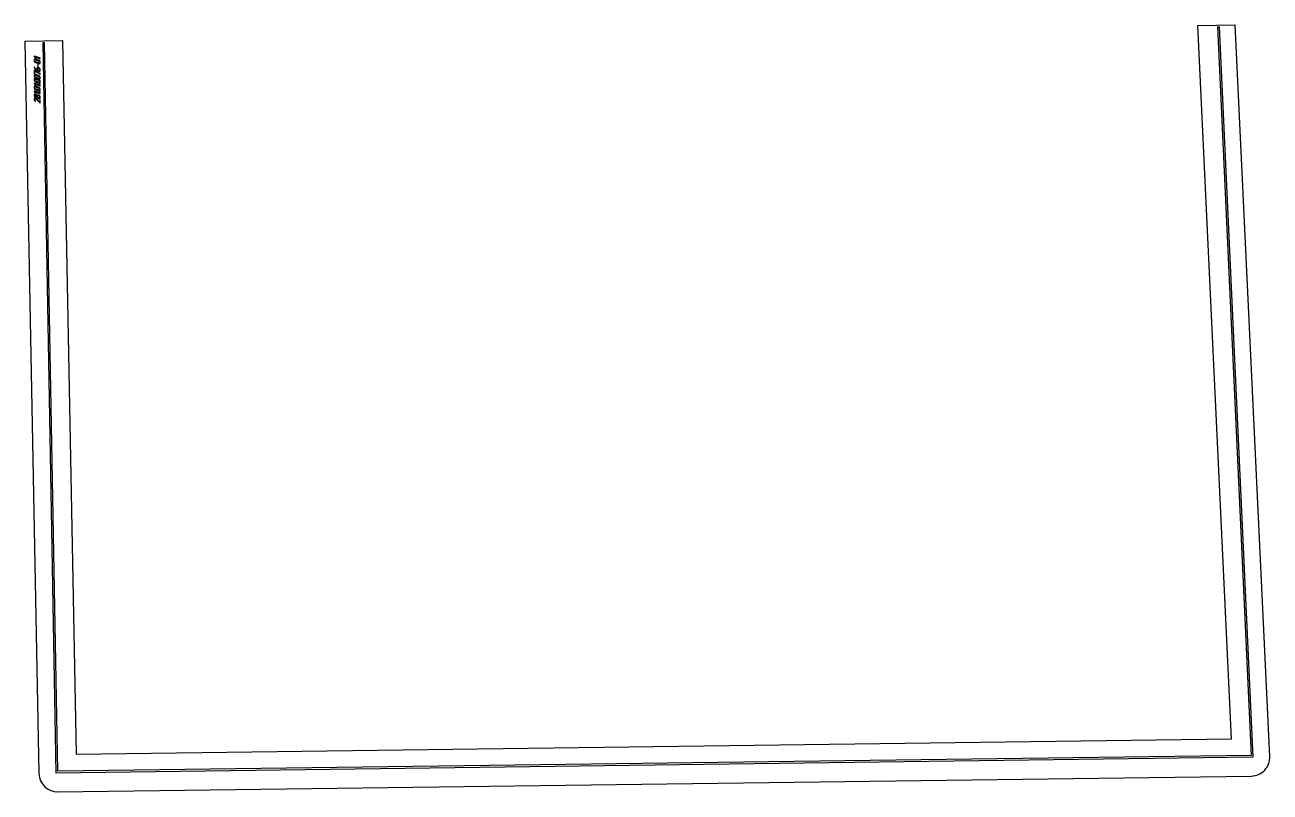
# Model space of a CAD drawing. Header units: millimetres. Extents: x -8 to 1982, y 1225 to 2450.
import ezdxf

# ---------------------------------------------------------------- set-up
doc = ezdxf.new("R2010")
doc.units = ezdxf.units.MM
doc.linetypes.add('K5LT_BASIC', pattern=[0])
doc.layers.add('Engraving', color=7, linetype='Continuous')

msp = doc.modelspace()

# ---------------------------------------------------------------- linework, layer by layer
at = {"color": 143, "linetype": 'K5LT_BASIC', "lineweight": 25, "true_color": 0x33acca}
for p, q in [((1866.1, 2449.2), (1926.1, 2450)), ((1920, 1309.8), (1866.1, 2449.2)), ((1981.4, 1281.6), (1926.1, 2450)), ((-7.6, 2424.1), (52.4, 2424.9)), ((-7.6, 2424.1), (14.9, 1254.1)), ((-7.6, 2424.1), (-7.6, 2424.1)), ((52.4, 2424.9), (74.3, 1285.1)), ((52.4, 2424.9), (52.4, 2424.9)), ((74.3, 1285.1), (1920, 1309.8)), ((45.3, 1224.7), (1951.8, 1250.2))]:
    msp.add_line(p, q, dxfattribs=at)
for centre, major_axis, start_param, end_param in [((1951.4, 1280.2), (30, 0.6), 4.707285, 6.311992), ((44.9, 1254.7), (-30, -0.6), 0.000738, 1.565693)]:
    msp.add_ellipse(centre, major_axis=major_axis, ratio=1, start_param=start_param, end_param=end_param, dxfattribs=at)
at = {"layer": 'Engraving', "color": 143, "linetype": 'K5LT_BASIC', "lineweight": 25, "true_color": 0x33acca}
for p, q in [((1897.8, 2446.8), (1900.8, 2446.9)), ((1897.8, 2446.8), (1951.4, 1283.2)), ((1954.5, 1280.3), (1900.8, 2446.9)), ((23.9, 2421.2), (20.9, 2421.1)), ((20.9, 2421.1), (41.9, 1254.7)), ((44.9, 1257.7), (23.9, 2421.2)), ((1954.5, 1280.3), (41.9, 1254.7)), ((1951.4, 1283.2), (44.9, 1257.7))]:
    msp.add_line(p, q, dxfattribs=at)
for points, knots in [([(16.7, 2396.9), (16.8, 2396.8), (16.9, 2396.7), (17, 2396.5), (17, 2396.4), (17, 2396.3), (16.9, 2396.2), (16.9, 2396.1), (16.7, 2396.1), (12.5, 2397.6), (8.3, 2399), (9.1, 2398), (9.8, 2396.9), (9.9, 2396.8), (9.9, 2396.7), (9.9, 2396.5), (9.8, 2396.5), (9.7, 2396.4), (9.6, 2396.4), (9.5, 2396.5), (9.3, 2396.6), (8.3, 2398), (7.2, 2399.5), (7.1, 2399.6), (7.1, 2399.7), (7.1, 2399.9), (7.2, 2400), (7.3, 2400), (7.4, 2400), (12.1, 2398.4), (16.7, 2396.9)], [0, 0, 0, 0.181151, 0.181151, 0.343934, 0.343934, 0.472146, 0.472146, 0.625059, 0.625059, 5.39951, 5.39951, 6.773407, 6.773407, 6.936544, 6.936544, 7.074093, 7.074093, 7.217588, 7.217588, 7.383484, 7.383484, 9.302301, 9.302301, 9.462957, 9.462957, 9.596849, 9.596849, 9.739807, 9.739807, 15, 15, 15]), ([(14.9, 2393.2), (15.8, 2392.9), (16.4, 2392.1), (17, 2391.3), (17, 2390.4), (17, 2390), (17, 2389.7), (17, 2388.9), (16.4, 2388.4), (15.8, 2388), (14.9, 2388.3), (12.1, 2389.2), (9.2, 2390.2), (8.4, 2390.5), (7.7, 2391.3), (7.1, 2392.2), (7.1, 2393), (7.1, 2393.4), (7.1, 2393.8), (7.1, 2394.6), (7.7, 2395.1), (8.3, 2395.5), (9.2, 2395.2), (12.1, 2394.2), (14.9, 2393.2)], [0, 0, 0, 0.846521, 0.846521, 1.674424, 1.674424, 1.989042, 1.989042, 2.637777, 2.637777, 3.338641, 3.338641, 5.996422, 5.996422, 6.83575, 6.83575, 7.667338, 7.667338, 7.981955, 7.981955, 8.645972, 8.645972, 9.342219, 9.342219, 12, 12, 12]), ([(14.9, 2392.5), (12.1, 2393.5), (9.2, 2394.5), (8.6, 2394.7), (8.2, 2394.4), (7.8, 2394.1), (7.8, 2393.5), (7.8, 2393.2), (7.8, 2392.8), (7.8, 2392.2), (8.2, 2391.7), (8.6, 2391.1), (9.2, 2390.9), (12.1, 2389.9), (14.9, 2389), (15.5, 2388.8), (15.9, 2389.1), (16.3, 2389.3), (16.3, 2389.9), (16.3, 2390.3), (16.3, 2390.6), (16.3, 2391.2), (15.9, 2391.8), (15.5, 2392.3), (14.9, 2392.5)], [0, 0, 0, 3.194824, 3.194824, 3.749556, 3.749556, 4.284872, 4.284872, 4.662943, 4.662943, 5.32312, 5.32312, 6.003067, 6.003067, 9.197891, 9.197891, 9.751896, 9.751896, 10.278148, 10.278148, 10.656218, 10.656218, 11.310094, 11.310094, 12, 12, 12]), ([(13.8, 2387.3), (13.8, 2385.2), (13.8, 2383.1), (13.8, 2382.9), (13.7, 2382.8), (13.6, 2382.8), (13.5, 2382.8), (13.4, 2382.9), (13.3, 2383), (13.1, 2383.1), (13.1, 2383.3), (13.1, 2385.4), (13.1, 2387.6), (13.1, 2387.7), (13.2, 2387.8), (13.3, 2387.9), (13.5, 2387.8), (13.6, 2387.8), (13.7, 2387.6), (13.8, 2387.5), (13.8, 2387.3)], [0, 0, 0, 3.94619, 3.94619, 4.18756, 4.18756, 4.430856, 4.430856, 4.683549, 4.683549, 5.009861, 5.009861, 8.956051, 8.956051, 9.181245, 9.181245, 9.415662, 9.415662, 9.694987, 9.694987, 10, 10, 10]), ([(11.7, 2377.4), (10.3, 2377.9), (9, 2379.1), (7.7, 2380.4), (7.1, 2382.1), (7.1, 2382.2), (7.1, 2382.2), (7.1, 2382.4), (7.2, 2382.4), (7.3, 2382.5), (7.4, 2382.4), (7.5, 2382.4), (7.6, 2382.3), (7.7, 2382.3), (7.8, 2382.1), (7.8, 2382), (7.8, 2381.9), (7.9, 2381.9), (7.9, 2381.8), (8, 2381.6), (8, 2381.4), (8.2, 2381.1), (8.4, 2380.8), (8.8, 2380.2), (9.4, 2379.6), (9.8, 2379.2), (10.4, 2378.8), (10.9, 2378.4), (11.3, 2378.3), (11.3, 2379.3), (11.3, 2380.4), (11.3, 2381.3), (12, 2381.7), (12.6, 2382.1), (13.5, 2381.8), (14.2, 2381.6), (14.9, 2381.3), (15.8, 2381), (16.4, 2380.2), (17, 2379.4), (17, 2378.5), (17, 2378.1), (17, 2377.8), (17, 2376.9), (16.4, 2376.5), (15.8, 2376.1), (14.9, 2376.4), (13.3, 2376.9), (11.7, 2377.4)], [0, 0, 0, 2.498316, 2.498316, 5.262484, 5.262484, 5.387819, 5.387819, 5.576565, 5.576565, 5.780812, 5.780812, 5.94013, 5.94013, 6.158112, 6.158112, 6.282716, 6.282716, 6.433855, 6.433855, 6.733626, 6.733626, 7.321232, 7.321232, 8.511503, 8.511503, 9.467261, 9.467261, 10.342598, 10.342598, 11.992145, 11.992145, 13.165958, 13.165958, 14.387907, 14.387907, 15.553255, 15.553255, 17.042108, 17.042108, 18.487785, 18.487785, 19.039603, 19.039603, 20.17753, 20.17753, 21.406839, 21.406839, 24, 24, 24]), ([(7.5, 2377.5), (12.1, 2374.8), (16.7, 2372.2), (16.8, 2372.2), (17, 2372), (17, 2371.9), (17, 2371.8), (17, 2371.6), (16.9, 2371.5), (16.8, 2371.5), (16.7, 2371.5), (16.6, 2371.5), (16.6, 2371.6), (12.2, 2374.1), (7.8, 2376.6), (7.8, 2374.9), (7.8, 2373.1), (8.1, 2373), (8.5, 2372.9), (8.7, 2372.8), (8.8, 2372.7), (8.8, 2372.6), (8.8, 2372.4), (8.8, 2372.4), (8.8, 2372.2), (8.7, 2372.1), (8.5, 2372.2), (8, 2372.4), (7.4, 2372.5), (7.1, 2372.7), (7.1, 2373), (7.1, 2375.2), (7.1, 2377.3), (7.1, 2377.4), (7.2, 2377.5), (7.3, 2377.6), (7.4, 2377.5), (7.5, 2377.5), (7.5, 2377.5)], [0, 0, 0, 5.953157, 5.953157, 6.113276, 6.113276, 6.251888, 6.251888, 6.390451, 6.390451, 6.541705, 6.541705, 6.59934, 6.59934, 12.273025, 12.273025, 14.212009, 14.212009, 14.627581, 14.627581, 14.815537, 14.815537, 14.984487, 14.984487, 15.117563, 15.117563, 15.276328, 15.276328, 15.902294, 15.902294, 16.260943, 16.260943, 18.649985, 18.649985, 18.79436, 18.79436, 18.934022, 18.934022, 19, 19, 19]), ([(14.9, 2368.6), (15.8, 2368.3), (16.4, 2367.5), (17, 2366.7), (17, 2365.8), (17, 2365.4), (17, 2365.1), (17, 2364.2), (16.4, 2363.8), (15.8, 2363.4), (14.9, 2363.7), (12.1, 2364.6), (9.2, 2365.6), (8.4, 2365.9), (7.7, 2366.7), (7.1, 2367.5), (7.1, 2368.4), (7.1, 2368.8), (7.1, 2369.2), (7.1, 2370), (7.7, 2370.4), (8.3, 2370.9), (9.2, 2370.6), (12.1, 2369.6), (14.9, 2368.6)], [0, 0, 0, 0.846521, 0.846521, 1.674424, 1.674424, 1.989042, 1.989042, 2.637777, 2.637777, 3.338641, 3.338641, 5.996422, 5.996422, 6.83575, 6.83575, 7.667338, 7.667338, 7.981955, 7.981955, 8.645972, 8.645972, 9.342219, 9.342219, 12, 12, 12]), ([(14.9, 2367.9), (12.1, 2368.9), (9.2, 2369.9), (8.6, 2370.1), (8.2, 2369.8), (7.8, 2369.5), (7.8, 2368.9), (7.8, 2368.6), (7.8, 2368.2), (7.8, 2367.6), (8.2, 2367.1), (8.6, 2366.5), (9.2, 2366.3), (12.1, 2365.3), (14.9, 2364.4), (15.5, 2364.2), (15.9, 2364.5), (16.3, 2364.7), (16.3, 2365.3), (16.3, 2365.7), (16.3, 2366), (16.3, 2366.6), (15.9, 2367.2), (15.5, 2367.7), (14.9, 2367.9)], [0, 0, 0, 3.194824, 3.194824, 3.749556, 3.749556, 4.284872, 4.284872, 4.662943, 4.662943, 5.32312, 5.32312, 6.003067, 6.003067, 9.197891, 9.197891, 9.751896, 9.751896, 10.278148, 10.278148, 10.656218, 10.656218, 11.310094, 11.310094, 12, 12, 12]), ([(12.1, 2378), (13.5, 2377.5), (14.9, 2377.1), (15.5, 2376.9), (15.9, 2377.2), (16.3, 2377.4), (16.3, 2378), (16.3, 2378.4), (16.3, 2378.7), (16.3, 2379.3), (15.9, 2379.9), (15.5, 2380.4), (14.9, 2380.6), (14.2, 2380.9), (13.5, 2381.1), (12.9, 2381.3), (12.5, 2381), (12.1, 2380.8), (12.1, 2380.2), (12.1, 2379.1), (12.1, 2378)], [0, 0, 0, 2.151609, 2.151609, 2.897861, 2.897861, 3.606926, 3.606926, 4.116362, 4.116362, 5.006613, 5.006613, 5.923599, 5.923599, 6.999394, 6.999394, 7.74769, 7.74769, 8.471721, 8.471721, 10, 10, 10]), ([(14.9, 2362.3), (15.8, 2362), (16.4, 2361.2), (17, 2360.3), (17, 2359.4), (17, 2359.1), (17, 2358.7), (17, 2357.9), (16.4, 2357.4), (15.8, 2357), (14.9, 2357.3), (12.1, 2358.3), (9.2, 2359.2), (8.4, 2359.5), (7.7, 2360.4), (7.1, 2361.2), (7.1, 2362.1), (7.1, 2362.4), (7.1, 2362.8), (7.1, 2363.7), (7.7, 2364.1), (8.3, 2364.5), (9.2, 2364.2), (12.1, 2363.3), (14.9, 2362.3)], [0, 0, 0, 0.846521, 0.846521, 1.674424, 1.674424, 1.989042, 1.989042, 2.637777, 2.637777, 3.338641, 3.338641, 5.996422, 5.996422, 6.83575, 6.83575, 7.667338, 7.667338, 7.981955, 7.981955, 8.645972, 8.645972, 9.342219, 9.342219, 12, 12, 12]), ([(16.7, 2353.5), (16.8, 2353.4), (16.9, 2353.3), (17, 2353.1), (17, 2353), (17, 2352.9), (16.9, 2352.8), (16.9, 2352.7), (16.7, 2352.7), (12.5, 2354.2), (8.3, 2355.6), (9.1, 2354.6), (9.8, 2353.6), (9.9, 2353.4), (9.9, 2353.3), (9.9, 2353.1), (9.8, 2353.1), (9.7, 2353), (9.6, 2353), (9.5, 2353.1), (9.3, 2353.2), (8.3, 2354.7), (7.2, 2356.1), (7.1, 2356.2), (7.1, 2356.4), (7.1, 2356.5), (7.2, 2356.6), (7.3, 2356.7), (7.4, 2356.6), (12.1, 2355), (16.7, 2353.5)], [0, 0, 0, 0.181151, 0.181151, 0.343934, 0.343934, 0.472146, 0.472146, 0.625059, 0.625059, 5.39951, 5.39951, 6.773407, 6.773407, 6.936544, 6.936544, 7.074093, 7.074093, 7.217588, 7.217588, 7.383484, 7.383484, 9.302301, 9.302301, 9.462957, 9.462957, 9.596849, 9.596849, 9.739807, 9.739807, 15, 15, 15]), ([(14.9, 2349.9), (15.8, 2349.6), (16.4, 2348.7), (17, 2347.9), (17, 2347), (17, 2346.6), (17, 2346.3), (17, 2345.5), (16.4, 2345), (15.8, 2344.6), (14.9, 2344.9), (12.1, 2345.8), (9.2, 2346.8), (8.4, 2347.1), (7.7, 2347.9), (7.1, 2348.8), (7.1, 2349.7), (7.1, 2350), (7.1, 2350.4), (7.1, 2351.2), (7.7, 2351.7), (8.3, 2352.1), (9.2, 2351.8), (12.1, 2350.8), (14.9, 2349.9)], [0, 0, 0, 0.846521, 0.846521, 1.674424, 1.674424, 1.989042, 1.989042, 2.637777, 2.637777, 3.338641, 3.338641, 5.996422, 5.996422, 6.83575, 6.83575, 7.667338, 7.667338, 7.981955, 7.981955, 8.645972, 8.645972, 9.342219, 9.342219, 12, 12, 12]), ([(14.9, 2361.6), (12.1, 2362.5), (9.2, 2363.5), (8.6, 2363.7), (8.2, 2363.4), (7.8, 2363.2), (7.8, 2362.6), (7.8, 2362.2), (7.8, 2361.9), (7.8, 2361.3), (8.2, 2360.7), (8.6, 2360.1), (9.2, 2359.9), (12.1, 2359), (14.9, 2358), (15.5, 2357.8), (15.9, 2358.1), (16.3, 2358.4), (16.3, 2359), (16.3, 2359.3), (16.3, 2359.7), (16.3, 2360.2), (15.9, 2360.8), (15.5, 2361.4), (14.9, 2361.6)], [0, 0, 0, 3.194824, 3.194824, 3.749556, 3.749556, 4.284872, 4.284872, 4.662943, 4.662943, 5.32312, 5.32312, 6.003067, 6.003067, 9.197891, 9.197891, 9.751896, 9.751896, 10.278148, 10.278148, 10.656218, 10.656218, 11.310094, 11.310094, 12, 12, 12]), ([(14.9, 2349.1), (12.1, 2350.1), (9.2, 2351.1), (8.6, 2351.3), (8.2, 2351), (7.8, 2350.7), (7.8, 2350.1), (7.8, 2349.8), (7.8, 2349.4), (7.8, 2348.8), (8.2, 2348.3), (8.6, 2347.7), (9.2, 2347.5), (12.1, 2346.5), (14.9, 2345.6), (15.5, 2345.4), (15.9, 2345.7), (16.3, 2346), (16.3, 2346.5), (16.3, 2346.9), (16.3, 2347.2), (16.3, 2347.8), (15.9, 2348.4), (15.5, 2348.9), (14.9, 2349.1)], [0, 0, 0, 3.194824, 3.194824, 3.749556, 3.749556, 4.284872, 4.284872, 4.662943, 4.662943, 5.32312, 5.32312, 6.003067, 6.003067, 9.197891, 9.197891, 9.751896, 9.751896, 10.278148, 10.278148, 10.656218, 10.656218, 11.310094, 11.310094, 12, 12, 12]), ([(16, 2355.3), (16, 2355.5), (16.1, 2355.6), (16.3, 2355.7), (16.5, 2355.6), (16.7, 2355.6), (16.9, 2355.4), (17, 2355.2), (17, 2354.9), (17, 2354.7), (16.9, 2354.6), (16.7, 2354.5), (16.5, 2354.6), (16.4, 2354.6), (16.2, 2354.8), (16, 2355), (16, 2355.3)], [0, 0, 0, 0.855828, 0.855828, 1.74556, 1.74556, 2.805969, 2.805969, 3.96496, 3.96496, 4.876932, 4.876932, 5.801755, 5.801755, 6.76801, 6.76801, 8, 8, 8]), ([(16.7, 2341), (16.8, 2341), (16.9, 2340.8), (17, 2340.7), (17, 2340.5), (17, 2340.5), (16.9, 2340.3), (16.9, 2340.2), (16.7, 2340.3), (12.5, 2341.7), (8.3, 2343.2), (9.1, 2342.1), (9.8, 2341.1), (9.9, 2341), (9.9, 2340.8), (9.9, 2340.7), (9.8, 2340.6), (9.7, 2340.6), (9.6, 2340.6), (9.5, 2340.6), (9.3, 2340.8), (8.3, 2342.2), (7.2, 2343.6), (7.1, 2343.8), (7.1, 2343.9), (7.1, 2344.1), (7.2, 2344.1), (7.3, 2344.2), (7.4, 2344.2), (12.1, 2342.6), (16.7, 2341)], [0, 0, 0, 0.181151, 0.181151, 0.343934, 0.343934, 0.472146, 0.472146, 0.625059, 0.625059, 5.39951, 5.39951, 6.773407, 6.773407, 6.936544, 6.936544, 7.074093, 7.074093, 7.217588, 7.217588, 7.383484, 7.383484, 9.302301, 9.302301, 9.462957, 9.462957, 9.596849, 9.596849, 9.739807, 9.739807, 15, 15, 15]), ([(14.9, 2337.4), (15.8, 2337.1), (16.4, 2336.3), (17, 2335.4), (17, 2334.6), (17, 2334.2), (17, 2333.8), (17, 2333), (16.4, 2332.6), (15.8, 2332.1), (14.9, 2332.4), (14.2, 2332.7), (13.5, 2332.9), (12.9, 2333.1), (12.4, 2333.6), (11.9, 2334), (11.6, 2334.7), (11.3, 2334.4), (10.9, 2334.4), (10.4, 2334.3), (9.9, 2334.5), (9.6, 2334.6), (9.2, 2334.7), (8.4, 2335), (7.7, 2335.9), (7.4, 2336.3), (7.2, 2336.7), (7.2, 2336.9), (7.1, 2337.1), (7.1, 2337.2), (7.1, 2337.4), (7.1, 2337.5), (7.1, 2337.6), (7.1, 2338.5), (7.7, 2338.9), (8, 2339.1), (8.4, 2339.1), (8.6, 2339.1), (8.8, 2339.1), (8.9, 2339.1), (9, 2339.1), (9.1, 2339), (9.2, 2339), (9.6, 2338.9), (9.9, 2338.7), (10.4, 2338.6), (10.8, 2338.2), (11.2, 2337.9), (11.6, 2337.4), (11.8, 2337.8), (12.3, 2337.9), (12.9, 2338.1), (13.5, 2337.9), (14.2, 2337.6), (14.9, 2337.4)], [0, 0, 0, 1.873598, 1.873598, 3.69261, 3.69261, 4.386884, 4.386884, 5.818535, 5.818535, 7.364988, 7.364988, 8.831065, 8.831065, 10.043454, 10.043454, 11.431214, 11.431214, 12.22177, 12.22177, 13.14885, 13.14885, 13.899491, 13.899491, 15.762312, 15.762312, 16.708293, 16.708293, 17.125443, 17.125443, 17.362221, 17.362221, 17.577677, 17.577677, 19.055802, 19.055802, 19.771228, 19.771228, 20.139764, 20.139764, 20.365597, 20.365597, 20.592941, 20.592941, 21.340886, 21.340886, 22.373032, 22.373032, 23.469845, 23.469845, 24.415003, 24.415003, 25.533412, 25.533412, 27, 27, 27]), ([(17, 2330), (17, 2327.8), (17, 2325.7), (17, 2325.6), (16.9, 2325.5), (16.8, 2325.4), (16.6, 2325.5), (16.5, 2325.5), (16.5, 2325.6), (13.5, 2328.6), (10.6, 2331.5), (10.4, 2331.6), (10.3, 2331.8), (10.2, 2331.9), (10, 2331.9), (9.8, 2332.1), (9.5, 2332.2), (8.8, 2332.5), (8.3, 2332), (8.1, 2331.9), (7.9, 2331.6), (7.8, 2331.3), (7.8, 2330.9), (7.8, 2330.4), (8.1, 2329.9), (8.3, 2329.4), (9, 2328.9), (9.1, 2328.8), (9.2, 2328.7), (9.2, 2328.6), (9.2, 2328.5), (9.2, 2328.3), (9.1, 2328.3), (9, 2328.2), (8.9, 2328.2), (8.8, 2328.3), (8.8, 2328.3), (7.9, 2328.9), (7.5, 2329.7), (7.1, 2330.4), (7.1, 2331.1), (7.1, 2332.1), (7.8, 2332.7), (8.5, 2333.3), (9.5, 2332.9), (9.9, 2332.8), (10.2, 2332.6), (10.5, 2332.4), (11, 2332), (13.6, 2329.3), (16.3, 2326.6), (16.3, 2328.4), (16.3, 2330.2), (16.3, 2330.3), (16.4, 2330.4), (16.5, 2330.5), (16.7, 2330.4), (16.8, 2330.4), (16.9, 2330.3), (17, 2330.1), (17, 2330)], [0, 0, 0, 3.047826, 3.047826, 3.226196, 3.226196, 3.425035, 3.425035, 3.570989, 3.570989, 9.561221, 9.561221, 9.825724, 9.825724, 10.050668, 10.050668, 10.473601, 10.473601, 11.396415, 11.396415, 11.832946, 11.832946, 12.317549, 12.317549, 13.072233, 13.072233, 14.062635, 14.062635, 14.240973, 14.240973, 14.40613, 14.40613, 14.588981, 14.588981, 14.779051, 14.779051, 14.881829, 14.881829, 16.249197, 16.249197, 17.325971, 17.325971, 18.610175, 18.610175, 19.935785, 19.935785, 20.483021, 20.483021, 21.195978, 21.195978, 26.62229, 26.62229, 29.191003, 29.191003, 29.365522, 29.365522, 29.547183, 29.547183, 29.763638, 29.763638, 30, 30, 30]), ([(9.9, 2338), (9.6, 2338.2), (9.2, 2338.3), (8.6, 2338.5), (8.2, 2338.2), (7.8, 2337.9), (7.8, 2337.3), (7.8, 2336.8), (8.2, 2336.2), (8.6, 2335.6), (9.2, 2335.4), (9.6, 2335.3), (9.9, 2335.2), (10.5, 2335), (10.9, 2335.3), (11.3, 2335.5), (11.3, 2336.1), (11.3, 2336.7), (10.9, 2337.3), (10.5, 2337.8), (9.9, 2338)], [0, 0, 0, 0.718951, 0.718951, 1.697337, 1.697337, 2.634709, 2.634709, 3.797866, 3.797866, 5.000561, 5.000561, 5.719512, 5.719512, 6.697901, 6.697901, 7.635273, 7.635273, 8.789173, 8.789173, 10, 10, 10]), ([(14.9, 2336.7), (14.2, 2336.9), (13.5, 2337.2), (12.9, 2337.4), (12.5, 2337.1), (12.1, 2336.8), (12.1, 2336.2), (12.1, 2335.9), (12.1, 2335.5), (12.1, 2334.9), (12.5, 2334.4), (12.9, 2333.8), (13.5, 2333.6), (14.2, 2333.4), (14.9, 2333.1), (15.5, 2332.9), (15.9, 2333.2), (16.3, 2333.5), (16.3, 2334.1), (16.3, 2334.4), (16.3, 2334.8), (16.3, 2335.4), (15.9, 2335.9), (15.5, 2336.5), (14.9, 2336.7)], [0, 0, 0, 1.329406, 1.329406, 2.254108, 2.254108, 3.148824, 3.148824, 3.778355, 3.778355, 4.877538, 4.877538, 6.009386, 6.009386, 7.338792, 7.338792, 8.260968, 8.260968, 9.137189, 9.137189, 9.766721, 9.766721, 10.866842, 10.866842, 12, 12, 12]), ([(16, 2342.8), (16, 2343), (16.1, 2343.1), (16.3, 2343.3), (16.5, 2343.2), (16.7, 2343.1), (16.9, 2342.9), (17, 2342.7), (17, 2342.5), (17, 2342.2), (16.9, 2342.1), (16.7, 2342), (16.5, 2342.1), (16.4, 2342.2), (16.2, 2342.4), (16, 2342.6), (16, 2342.8)], [0, 0, 0, 0.855828, 0.855828, 1.74556, 1.74556, 2.805969, 2.805969, 3.96496, 3.96496, 4.876932, 4.876932, 5.801755, 5.801755, 6.76801, 6.76801, 8, 8, 8])]:
    msp.add_open_spline(points, degree=2, knots=knots, dxfattribs=at)

doc.saveas('drawing.dxf')
